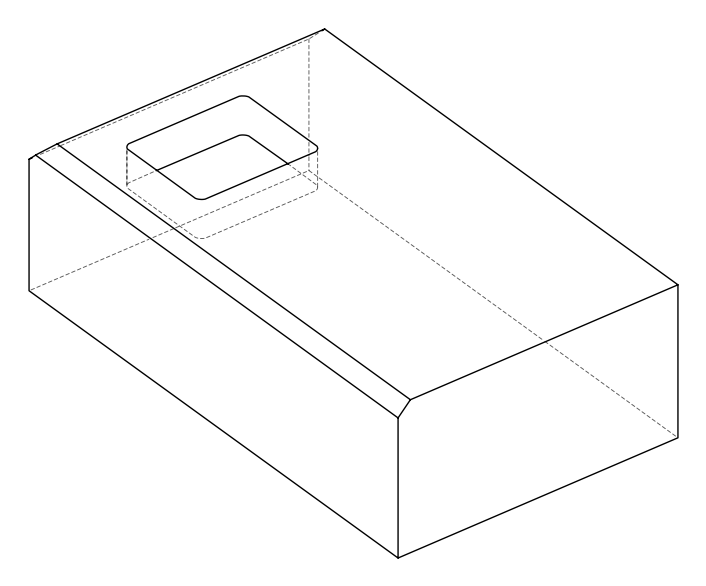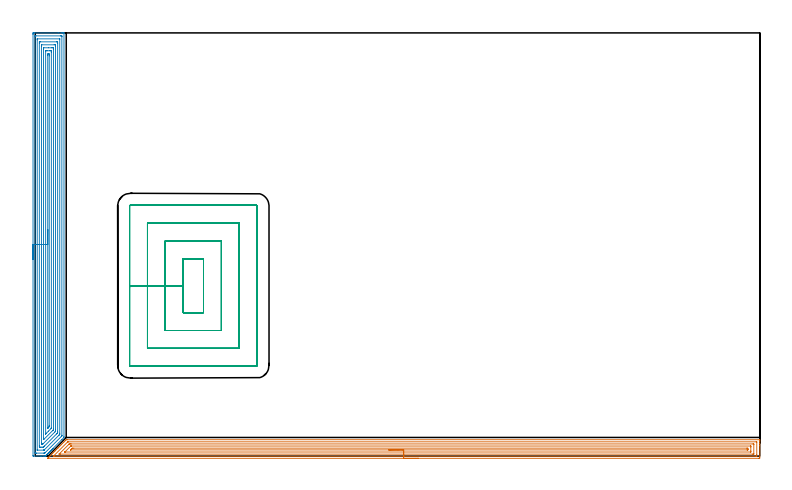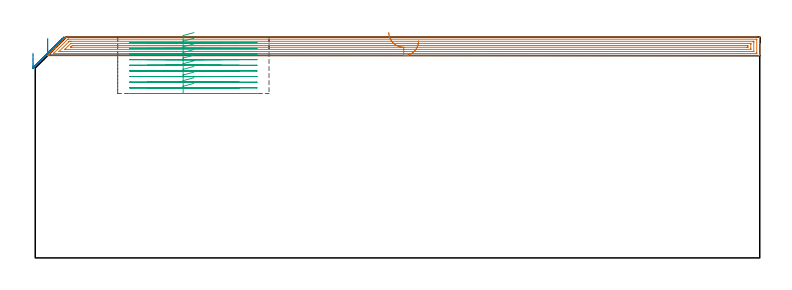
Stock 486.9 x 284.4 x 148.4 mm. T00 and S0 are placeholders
(PLAN: 3 operations, 1 tool changes, 58.7 min)
(1 AREA_MILL | FG_CHAMFER_SURFACE | UGT0205_001 | 19.13 min | 37848 mm3)
(2 AREA_MILL_1 | FG_CHAMFER_SURFACE_1 | UGT0205_001 | 18.23 min | 60411 mm3)
(3 MILL_RECTANGULAR_POCKET | POCKET_RECTANGULAR_STRAIGHT | NXT0201_012 | Follow Part, ap 4, ae 75% | 21.32 min | 476377 mm3)
(TOOL UGT0205_001 | Chamfer Mill 20 x 3 x 45 deg. | D20 FL50 Z2)
(TOOL NXT0201_012 | ENDMILL 16mm [2P460-1600-NA 1630] | D16 FL38 Z6)
(OP 1 AREA_MILL)
G17 G21 G94 G90
T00 M6
G54
G17 G0 G90 X257.6 Y-1.5 S1061 M3
G43 Z158.4 H0
Z145.9
G94 G1 X257.562 Z145.028 F250.
X257.448 Z144.164
X257.259 Z143.312
X256.997 Z142.48
X256.663 Z141.674
X256.26 Z140.9
X255.792 Z140.164
X255.261 Z139.472
X254.671 Z138.829
X254.028 Z138.24
X253.336 Z137.708
X252.6 Z137.24
X251.826 Z136.837
X251.02 Z136.503
X250.188 Z136.241
X249.337 Z136.052
X248.472 Z135.938
X247.6 Z135.9
X8.451 Y-1.499 Z135.901
X8.318 Y-1.493 Z135.905
X8.362 Y-1.444 Z135.955
X8.479 Y-1.321 Z136.077
X8.926 Y-0.872 Z136.524
X9.091 Y-0.706 Z136.688
X9.373 Y-0.427 Z136.973
X9.419 Y-0.381 Z137.019
X9.976 Y0.178 Z137.573
X10.267 Y0.467 Z137.867
X10.861 Y1.063 Z138.459
X11.161 Y1.361 Z138.761
X11.746 Y1.948 Z139.344
X12.092 Y2.291 Z139.691
X12.631 Y2.833 Z140.229
X13.223 Y3.423 Z140.822
X13.396 Y3.597 Z140.994
X13.516 Y3.718 Z141.114
X14.108 Y4.308 Z141.707
X14.29 Y4.491 Z141.888
X14.401 Y4.603 Z142.
X14.992 Y5.192 Z142.592
X15.184 Y5.384 Z142.782
X15.286 Y5.487 Z142.885
X15.877 Y6.077 Z143.477
X16.524 Y6.725 Z144.124
X17.418 Y7.619 Z145.018
X18.312 Y8.513 Z145.912
X19.206 Y9.406 Z146.806
X20.1 Y10.3 Z147.7
X20.75 Y10.951 Z148.349
X20.796 Y10.998 Z148.386
X21.441 Y11. Z148.4
X486.721
X486.89 Y10.997 Z148.388
X486.892 Y10.978 Z148.37
X486.9 Y10.601 Z148.
Y10.325 Z147.724
Y9.616 Z147.012
Y8.378 Z145.774
Y6.962 Z144.357
Y-0.736 Z136.661
X486.897 Y-1.001 Z136.396
X486.891 Y-1.492 Z135.906
X486.773 Y-1.495 Z135.903
X486.274 Y-1.5 Z135.9
X247.6
Y-0.086 Z137.314
X12.502 Y-0.085 Z137.315
X12.47
X12.188 Y-0.074 Z137.326
X12.221 Y-0.036 Z137.364
X12.318 Y0.066 Z137.466
X12.419 Y0.169 Z137.569
X12.502 Y0.252 Z137.652
X21.655 Y9.404 Z146.804
X21.755 Y9.5 Z146.9
X21.818 Y9.556 Z146.956
X21.854 Y9.579 Z146.979
X21.904 Y9.58 Z146.98
X22.335 Y9.586 Z146.986
X22.366
X484.518 Y9.585 Z146.985
X484.89 Y9.577 Z146.977
X484.894 Y9.459 Z146.859
X484.899 Y9.208 Z146.608
X484.9 Y0.768 Z138.168
X484.898 Y0.361 Z137.761
X484.89 Y-0.05 Z137.35
X484.882 Y-0.08 Z137.32
X484.863 Y-0.082 Z137.318
X484.81 Y-0.084 Z137.316
X484.702 Y-0.086 Z137.314
X484.486
X247.6
Y1.328 Z138.728
X16.971
X16.404 Y1.329 Z138.729
X16.116 Y1.333 Z138.733
X16.077 Y1.335 Z138.735
X16.054 Y1.345 Z138.745
X16.063 Y1.358 Z138.758
X16.077 Y1.377 Z138.777
X22.546 Y7.847 Z145.247
X22.774 Y8.072 Z145.472
X22.841 Y8.135 Z145.535
X22.868 Y8.158 Z145.558
X22.907 Y8.165 Z145.565
X23.229 Y8.168 Z145.568
X23.795 Y8.171 Z145.571
X24.123
X482.371
X482.698 Y8.17 Z145.57
X482.807 Y8.168 Z145.568
X482.885 Y8.165 Z145.565
X482.891 Y8.046 Z145.446
X482.897 Y7.847 Z145.247
X482.9 Y7.648 Z145.048
X482.899 Y1.455 Z138.855
X482.895 Y1.387 Z138.787
X482.89 Y1.34 Z138.74
X482.861 Y1.335 Z138.735
X482.698 Y1.332 Z138.732
X482.132 Y1.329 Z138.729
X247.6 Y1.328 Z138.728
Y2.743 Z140.143
X20.34
X20.025 Y2.745 Z140.145
X19.917 Y2.747 Z140.147
X19.909 Y2.75 Z140.15
X19.908 Y2.752 Z140.152
X19.925 Y2.774 Z140.174
X19.959 Y2.809 Z140.209
X20.043 Y2.895 Z140.295
X23.673 Y6.523 Z143.923
X23.825 Y6.671 Z144.071
X23.882 Y6.724 Z144.124
X23.913 Y6.75 Z144.15
X23.952 Y6.752 Z144.152
X24.123 Y6.755 Z144.155
X24.33 Y6.757 Z144.157
X480.778
X480.834 Y6.756 Z144.156
X480.873 Y6.753 Z144.153
X480.889 Y6.751 Z144.151
X480.891 Y6.73 Z144.13
X480.896 Y6.517 Z143.917
X480.9 Y6.088 Z143.488
Y3.433 Z140.833
X480.895 Y2.986 Z140.386
X480.89 Y2.768 Z140.168
X480.887 Y2.749 Z140.149
X480.862 Y2.747 Z140.147
X480.802 Y2.745 Z140.145
X480.703 Y2.743 Z140.143
X247.6
Y4.157 Z141.557
X23.97
X23.869 Y4.159 Z141.559
X23.789 Y4.162 Z141.562
X23.776 Y4.164 Z141.564
X23.778 Y4.168 Z141.568
X23.803 Y4.199 Z141.599
X23.907 Y4.308 Z141.708
X24.459 Y4.86 Z142.26
X24.794 Y5.192 Z142.592
X24.907 Y5.301 Z142.701
X24.946 Y5.336 Z142.736
X25.91 Y5.343 Z142.743
X478.229
X478.88 Y5.336 Z142.736
X478.89 Y5.287 Z142.687
X478.892 Y5.192 Z142.592
X478.899 Y4.529 Z141.929
Y4.308 Z141.708
X478.897 Y4.225 Z141.625
X478.894 Y4.184 Z141.584
X478.891 Y4.169 Z141.569
X478.837 Y4.164 Z141.564
X478.533 Y4.159 Z141.559
X478.381 Y4.157 Z141.557
X247.6
X246.729 Z141.595
X245.864 Z141.709
X245.012 Z141.898
X244.18 Z142.16
X243.374 Z142.494
X242.6 Z142.897
X241.864 Z143.365
X241.172 Z143.896
X240.529 Z144.486
X239.94 Z145.129
X239.409 Z145.821
X238.94 Z146.557
X238.537 Z147.331
X238.203 Z148.137
X237.941 Z148.969
X237.752 Z149.82
X237.638 Z150.685
X237.6 Z151.557
G0 Z158.4
M5
M2
(OP 2 AREA_MILL_1)
G17 G21 G94 G90
T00 M6
G54
G17 G0 G90 X-1.5 Y132.2 S1061 M3
G43 Z158.4 H0
Z137.6
G94 G1 Y132.238 Z136.728 F250.
Y132.352 Z135.863
Y132.541 Z135.012
Y132.803 Z134.18
Y133.137 Z133.374
Y133.54 Z132.6
Y134.009 Z131.864
Y134.54 Z131.172
Y135.129 Z130.529
Y135.772 Z129.94
Y136.464 Z129.408
Y137.2 Z128.94
Y137.974 Z128.537
Y138.78 Z128.203
Y139.612 Z127.941
Y140.464 Z127.752
Y141.328 Z127.638
Y142.2 Z127.6
Y283.484
X-1.499 Y283.783 Z127.601
X-1.494 Y284.371 Z127.604
X-1.492 Y284.393 Z127.606
X-0.907 Y284.397 Z128.19
X-0.291 Y284.4 Z128.806
X15.417 Z144.512
X17.816 Z146.911
X18.495 Z147.595
X18.848 Z147.948
X19.246 Y284.393 Z148.338
X19.297 Y284.39 Z148.388
X19.3 Y284.23 Z148.4
Y13.123
Y12.505 Z148.385
X19.177 Y12.375 Z148.273
X17.94 Y11.139 Z147.038
X12.02 Y5.218 Z141.116
X11.884 Y5.083 Z140.982
X11.711 Y4.91 Z140.809
X11.575 Y4.773 Z140.671
X11.438 Y4.637 Z140.535
X11.266 Y4.465 Z140.364
X11.129 Y4.327 Z140.225
X10.991 Y4.19 Z140.089
X10.821 Y4.02 Z139.919
X10.683 Y3.881 Z139.779
X10.544 Y3.743 Z139.642
X10.376 Y3.575 Z139.474
X10.237 Y3.435 Z139.333
X10.098 Y3.297 Z139.196
X9.931 Y3.13 Z139.029
X9.792 Y2.989 Z138.887
X9.651 Y2.85 Z138.749
X9.486 Y2.685 Z138.584
X9.346 Y2.544 Z138.442
X9.205 Y2.403 Z138.302
X9.041 Y2.24 Z138.139
X8.9 Y2.098 Z137.996
X8.758 Y1.957 Z137.856
X8.597 Y1.795 Z137.694
X8.454 Y1.652 Z137.55
X8.311 Y1.51 Z137.409
X8.152 Y1.351 Z137.249
X8.008 Y1.206 Z137.104
X7.865 Y1.064 Z136.962
X7.707 Y0.906 Z136.804
X7.563 Y0.761 Z136.658
X7.418 Y0.617 Z136.516
X7.262 Y0.461 Z136.36
X7.117 Y0.315 Z136.212
X6.971 Y0.17 Z136.069
X6.824 Y0.024 Z135.922
X6.799 Y0.01 Z135.896
X6.777 Y0. Z135.875
X6.724 Z135.823
X6.014 Z135.113
X5.334 Z134.429
X4.102 Z133.199
X3.551 Z132.645
X-1.184 Y0.001 Z127.914
X-1.492 Y0.01 Z127.606
X-1.499 Y0.317 Z127.599
X-1.5 Y142.2 Z127.6
X-0.086 Z129.014
X-0.085 Y282.137 Z129.015
X-0.082 Y282.278 Z129.018
X-0.079 Y282.37 Z129.021
X-0.073 Y282.391 Z129.027
X-0.065 Y282.393 Z129.035
X-0.016 Y282.396 Z129.084
X0.474 Y282.4 Z129.574
X16.924 Z146.024
X17.414 Y282.399 Z146.514
X17.816 Y282.392 Z146.916
X17.867 Y282.39 Z146.967
X17.879 Y282.207 Z146.979
X17.884 Y282.067 Z146.984
X17.885 Y281.997 Z146.985
Y13.946
X17.884 Y13.875 Z146.984
X17.879 Y13.735 Z146.979
X17.87 Y13.531 Z146.97
X17.816 Y13.472 Z146.916
X17.643 Y13.295 Z146.743
X17.473 Y13.123 Z146.573
X6.753 Y2.403 Z135.853
X6.485 Y2.143 Z135.585
X6.398 Y2.06 Z135.498
X6.324 Y2.01 Z135.424
X6.225 Y2.008 Z135.325
X5.735 Y2.001 Z134.835
X0.876 Y2. Z129.976
X0.386 Y2.001 Z129.486
X-0.016 Y2.008 Z129.084
X-0.067 Y2.01 Z129.033
X-0.079 Y2.193 Z129.021
X-0.084 Y2.333 Z129.016
X-0.085 Y2.403 Z129.015
X-0.086 Y142.2 Z129.014
X1.328 Z130.428
X1.329 Y279.757 Z130.429
X1.33 Y280.21 Z130.43
X1.332 Y280.32 Z130.432
X1.335 Y280.373 Z130.435
X1.339 Y280.39 Z130.439
X1.389 Y280.393 Z130.489
X1.579 Y280.399 Z130.679
X16.222 Z145.322
X16.348 Y280.396 Z145.448
X16.449 Y280.39 Z145.549
X16.466 Y280.387 Z145.566
X16.468 Y280.381 Z145.568
X16.47 Y280.357 Z145.57
X16.471 Y280.21 Z145.571
Y15.363
X16.469 Y14.909 Z145.569
X16.467 Y14.69 Z145.567
X16.465 Y14.584 Z145.565
X16.415 Y14.526 Z145.515
X16.032 Y14.133 Z145.132
X15.975 Y14.074 Z145.075
X6.09 Y4.19 Z135.19
X5.936 Y4.045 Z135.036
X5.908 Y4.019 Z135.008
X5.839 Y4.01 Z134.939
X5.713 Y4.005 Z134.813
X5.523 Y4.001 Z134.623
X1.578 Z130.678
X1.452 Y4.004 Z130.552
X1.351 Y4.01 Z130.451
X1.334 Y4.013 Z130.434
X1.332 Y4.02 Z130.432
X1.33 Y4.043 Z130.43
X1.329 Y4.19 Z130.429
X1.328 Y142.2 Z130.428
X2.743 Z131.843
Y277.53
X2.748 Y278.335 Z131.848
X2.749 Y278.385 Z131.849
X2.792 Y278.39 Z131.892
X2.9 Y278.395 Z132.
X3.117 Y278.398 Z132.217
X3.551 Y278.4 Z132.651
X14.249 Z143.349
X14.693 Y278.398 Z143.793
X14.904 Y278.395 Z144.004
X15.008 Y278.39 Z144.108
X15.051 Y278.387 Z144.151
X15.057 Y277.53 Z144.157
Y16.696
X15.055 Y15.888 Z144.155
X15.053 Y15.802 Z144.153
X15.046 Y15.607 Z144.146
X14.916 Y15.472 Z144.016
X14.75 Y15.301 Z143.85
X14.361 Y14.909 Z143.461
X6.225 Y6.774 Z135.325
X5.826 Y6.376 Z134.926
X5.661 Y6.215 Z134.761
X5.527 Y6.088 Z134.627
X5.44 Y6.01 Z134.54
X5.334 Y6.002 Z134.434
X5.31 Y6.001 Z134.41
X4.442 Y6. Z133.542
X3.551 Z132.651
X3.107 Y6.002 Z132.207
X2.896 Y6.005 Z131.996
X2.792 Y6.01 Z131.892
X2.749 Y6.014 Z131.849
X2.743 Y6.87 Z131.843
Y142.2
X4.157 Z133.257
Y275.744
X4.158 Y276.028 Z133.258
X4.162 Y276.315 Z133.262
X4.164 Y276.388 Z133.264
X4.197 Y276.391 Z133.297
X4.278 Y276.396 Z133.378
X4.442 Y276.399 Z133.542
X12.703 Y276.4 Z141.803
X13.358 Y276.399 Z142.458
X13.598 Y276.396 Z142.698
X13.632 Y276.39 Z142.732
X13.637 Y276.382 Z142.737
X13.639 Y276.355 Z142.739
X13.643 Y275.744 Z142.743
Y275.458
X13.642 Y17.589 Z142.742
X13.641 Y17.305 Z142.741
X13.636 Y16.696 Z142.736
X13.623 Y16.633 Z142.723
X13.582 Y16.587 Z142.682
X13.526 Y16.527 Z142.626
X13.358 Y16.356 Z142.458
X13.081 Y16.079 Z142.181
X5.496 Y8.494 Z134.596
X5.334 Y8.334 Z134.434
X5.045 Y8.052 Z134.145
X5.007 Y8.017 Z134.107
X4.933 Y8.01 Z134.033
X4.77 Y8.006 Z133.87
X4.442 Y8.002 Z133.542
X4.202 Y8.004 Z133.302
X4.168 Y8.01 Z133.268
X4.163 Y8.018 Z133.263
X4.161 Y8.045 Z133.261
X4.157 Y8.656 Z133.257
Y8.942
Y142.2
X5.571 Z134.671
Y273.719
X5.572 Y273.957 Z134.672
X5.576 Y274.285 Z134.676
X5.578 Y274.364 Z134.678
X5.587 Y274.39 Z134.687
X5.636 Y274.393 Z134.736
X5.785 Y274.398 Z134.885
X8.904 Y274.4 Z138.004
X11.133 Z140.233
X11.575 Y274.399 Z140.675
X12.027 Y274.397 Z141.127
X12.189 Y274.39 Z141.289
X12.222 Y274.387 Z141.322
X12.224 Y274.329 Z141.324
X12.227 Y274.197 Z141.327
X12.228 Y273.957 Z141.328
X12.229 Y273.302 Z141.329
Y18.482
X12.227 Y17.829 Z141.327
X12.224 Y17.709 Z141.324
X12.222 Y17.683 Z141.322
X12.203 Y17.66 Z141.303
X12.139 Y17.589 Z141.239
X11.858 Y17.306 Z140.958
X11.575 Y17.022 Z140.675
X5.888 Y11.336 Z134.988
X5.656 Y11.111 Z134.756
X5.605 Y11.065 Z134.705
X5.578 Y11.045 Z134.678
X5.575 Y11.094 Z134.675
X5.573 Y11.336 Z134.673
X5.571 Y11.694 Z134.671
Y11.992
Y142.2
X6.985 Z136.085
X6.986 Y272.302 Z136.086
X6.987 Y272.346 Z136.087
X6.991 Y272.379 Z136.091
X6.994 Y272.39 Z136.094
X7.003 Y272.392 Z136.103
X7.117 Y272.396 Z136.217
X7.78 Y272.4 Z136.88
X8.008 Z137.108
X9.792 Z138.892
X10.455 Y272.399 Z139.555
X10.683 Y272.394 Z139.783
X10.759 Y272.39 Z139.859
X10.808 Y272.382 Z139.908
X10.811 Y272.302 Z139.911
X10.813 Y272.171 Z139.913
X10.814 Y272.039 Z139.914
X10.815 Y271.277 Z139.915
X10.814 Y19.244 Z139.914
X10.813 Y19.112 Z139.913
X10.808 Y18.849 Z139.908
X10.802 Y18.71 Z139.902
X10.768 Y18.673 Z139.868
X10.683 Y18.582 Z139.783
X8.851 Y16.748 Z137.951
X7.117 Y15.014 Z136.217
X7.064 Y14.962 Z136.164
X7.01 Y14.909 Z136.11
X6.999 Y14.905 Z136.099
X6.991 Y14.904 Z136.091
X6.99 Y14.909 Z136.09
X6.986 Y14.997 Z136.086
X6.985 Y15.041 Z136.085
Y142.2
X8.399 Z137.499
X8.4 Y269.491 Z137.5
X8.402 Y269.989 Z137.502
X8.407 Y270.384 Z137.507
X8.885 Y270.4 Z137.985
X8.9 Y270.399 Z138.
X9.393 Y270.384 Z138.493
X9.398 Y269.885 Z138.498
X9.4 Y269.491 Z138.5
Y268.989
Y20.661
X9.398 Y20.269 Z138.498
X9.395 Y19.773 Z138.495
X9.279 Y19.638 Z138.379
X9.028 Y19.376 Z138.128
X8.518 Y18.865 Z137.618
X8.457 Y18.806 Z137.557
X8.415 Y18.769 Z137.515
X8.407 Y18.766 Z137.507
X8.404 Y18.773 Z137.504
X8.401 Y18.809 Z137.501
X8.4 Y18.866 Z137.5
X8.399 Y18.984 Z137.499
Y142.2
Y143.072 Z137.538
Y143.937 Z137.651
Y144.788 Z137.84
Y145.62 Z138.103
Y146.426 Z138.436
Y147.2 Z138.839
Y147.936 Z139.308
Y148.628 Z139.839
Y149.271 Z140.428
Y149.86 Z141.072
Y150.392 Z141.764
Y150.86 Z142.499
Y151.263 Z143.273
Y151.597 Z144.079
Y151.859 Z144.911
Y152.048 Z145.763
Y152.162 Z146.628
Y152.2 Z147.499
G0 Z158.4
M5
M2
(OP 3 MILL_RECTANGULAR_POCKET)
G17 G21 G94 G90
T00 M6
G54
G17 G0 G90 X106.641 Y132.6 S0 M3
G43 Z158.4 H1
Z151.4
G94 G1 X99.4 Z149.46 F250.
Y114.5 Z144.61
Y96.4 F500.
X113.1
Y132.6
X99.4
Y114.5
X87.4
Y84.4
X125.1
Y144.6
X87.4
Y114.5
X75.4
Y72.4
X137.1
Y156.6
X75.4
Y114.5
X63.4
Y61.
G3 X64. Y60.4 R0.6
G1 X148.5
G3 X149.1 Y61. R0.6
G1 Y168.
G3 X148.5 Y168.6 R0.6
G1 X64.
G3 X63.4 Y168. R0.6
G1 Y114.5
Y113.5
G0 X106.641 Y132.6 Z147.61
G1 X99.4 Z145.67 F250.
Y114.5 Z140.82
Y96.4 F500.
X113.1
Y132.6
X99.4
Y114.5
X87.4
Y84.4
X125.1
Y144.6
X87.4
Y114.5
X75.4
Y72.4
X137.1
Y156.6
X75.4
Y114.5
X63.4
Y61.
G3 X64. Y60.4 R0.6
G1 X148.5
G3 X149.1 Y61. R0.6
G1 Y168.
G3 X148.5 Y168.6 R0.6
G1 X64.
G3 X63.4 Y168. R0.6
G1 Y114.5
Y113.5
G0 X106.641 Y132.6 Z143.82
G1 X99.4 Z141.88 F250.
Y114.5 Z137.03
Y96.4 F500.
X113.1
Y132.6
X99.4
Y114.5
X87.4
Y84.4
X125.1
Y144.6
X87.4
Y114.5
X75.4
Y72.4
X137.1
Y156.6
X75.4
Y114.5
X63.4
Y61.
G3 X64. Y60.4 R0.6
G1 X148.5
G3 X149.1 Y61. R0.6
G1 Y168.
G3 X148.5 Y168.6 R0.6
G1 X64.
G3 X63.4 Y168. R0.6
G1 Y114.5
Y113.5
G0 X106.641 Y132.6 Z140.03
G1 X99.4 Z138.09 F250.
Y114.5 Z133.24
Y96.4 F500.
X113.1
Y132.6
X99.4
Y114.5
X87.4
Y84.4
X125.1
Y144.6
X87.4
Y114.5
X75.4
Y72.4
X137.1
Y156.6
X75.4
Y114.5
X63.4
Y61.
G3 X64. Y60.4 R0.6
G1 X148.5
G3 X149.1 Y61. R0.6
G1 Y168.
G3 X148.5 Y168.6 R0.6
G1 X64.
G3 X63.4 Y168. R0.6
G1 Y114.5
Y113.5
G0 X106.641 Y132.6 Z136.24
G1 X99.4 Z134.3 F250.
Y114.5 Z129.45
Y96.4 F500.
X113.1
Y132.6
X99.4
Y114.5
X87.4
Y84.4
X125.1
Y144.6
X87.4
Y114.5
X75.4
Y72.4
X137.1
Y156.6
X75.4
Y114.5
X63.4
Y61.
G3 X64. Y60.4 R0.6
G1 X148.5
G3 X149.1 Y61. R0.6
G1 Y168.
G3 X148.5 Y168.6 R0.6
G1 X64.
G3 X63.4 Y168. R0.6
G1 Y114.5
Y113.5
G0 X106.641 Y132.6 Z132.45
G1 X99.4 Z130.51 F250.
Y114.5 Z125.66
Y96.4 F500.
X113.1
Y132.6
X99.4
Y114.5
X87.4
Y84.4
X125.1
Y144.6
X87.4
Y114.5
X75.4
Y72.4
X137.1
Y156.6
X75.4
Y114.5
X63.4
Y61.
G3 X64. Y60.4 R0.6
G1 X148.5
G3 X149.1 Y61. R0.6
G1 Y168.
G3 X148.5 Y168.6 R0.6
G1 X64.
G3 X63.4 Y168. R0.6
G1 Y114.5
Y113.5
G0 X106.641 Y132.6 Z128.66
G1 X99.4 Z126.72 F250.
Y114.5 Z121.87
Y96.4 F500.
X113.1
Y132.6
X99.4
Y114.5
X87.4
Y84.4
X125.1
Y144.6
X87.4
Y114.5
X75.4
Y72.4
X137.1
Y156.6
X75.4
Y114.5
X63.4
Y61.
G3 X64. Y60.4 R0.6
G1 X148.5
G3 X149.1 Y61. R0.6
G1 Y168.
G3 X148.5 Y168.6 R0.6
G1 X64.
G3 X63.4 Y168. R0.6
G1 Y114.5
Y113.5
G0 X106.641 Y132.6 Z124.87
G1 X99.4 Z122.93 F250.
Y114.5 Z118.08
Y96.4 F500.
X113.1
Y132.6
X99.4
Y114.5
X87.4
Y84.4
X125.1
Y144.6
X87.4
Y114.5
X75.4
Y72.4
X137.1
Y156.6
X75.4
Y114.5
X63.4
Y61.
G3 X64. Y60.4 R0.6
G1 X148.5
G3 X149.1 Y61. R0.6
G1 Y168.
G3 X148.5 Y168.6 R0.6
G1 X64.
G3 X63.4 Y168. R0.6
G1 Y114.5
Y113.5
G0 X106.641 Y132.6 Z121.08
G1 X99.4 Z119.14 F250.
Y114.5 Z114.29
Y96.4 F500.
X113.1
Y132.6
X99.4
Y114.5
X87.4
Y84.4
X125.1
Y144.6
X87.4
Y114.5
X75.4
Y72.4
X137.1
Y156.6
X75.4
Y114.5
X63.4
Y61.
G3 X64. Y60.4 R0.6
G1 X148.5
G3 X149.1 Y61. R0.6
G1 Y168.
G3 X148.5 Y168.6 R0.6
G1 X64.
G3 X63.4 Y168. R0.6
G1 Y114.5
Y113.5
G0 X106.641 Y132.6 Z117.29
G1 X99.4 Z115.35 F250.
Y114.5 Z110.5
Y96.4 F500.
X113.1
Y132.6
X99.4
Y114.5
X87.4
Y84.4
X125.1
Y144.6
X87.4
Y114.5
X75.4
Y72.4
X137.1
Y156.6
X75.4
Y114.5
X63.4
Y61.
G3 X64. Y60.4 R0.6
G1 X148.5
G3 X149.1 Y61. R0.6
G1 Y168.
G3 X148.5 Y168.6 R0.6
G1 X64.
G3 X63.4 Y168. R0.6
G1 Y114.5
Y113.5
G0 Z158.4
M5
M2
